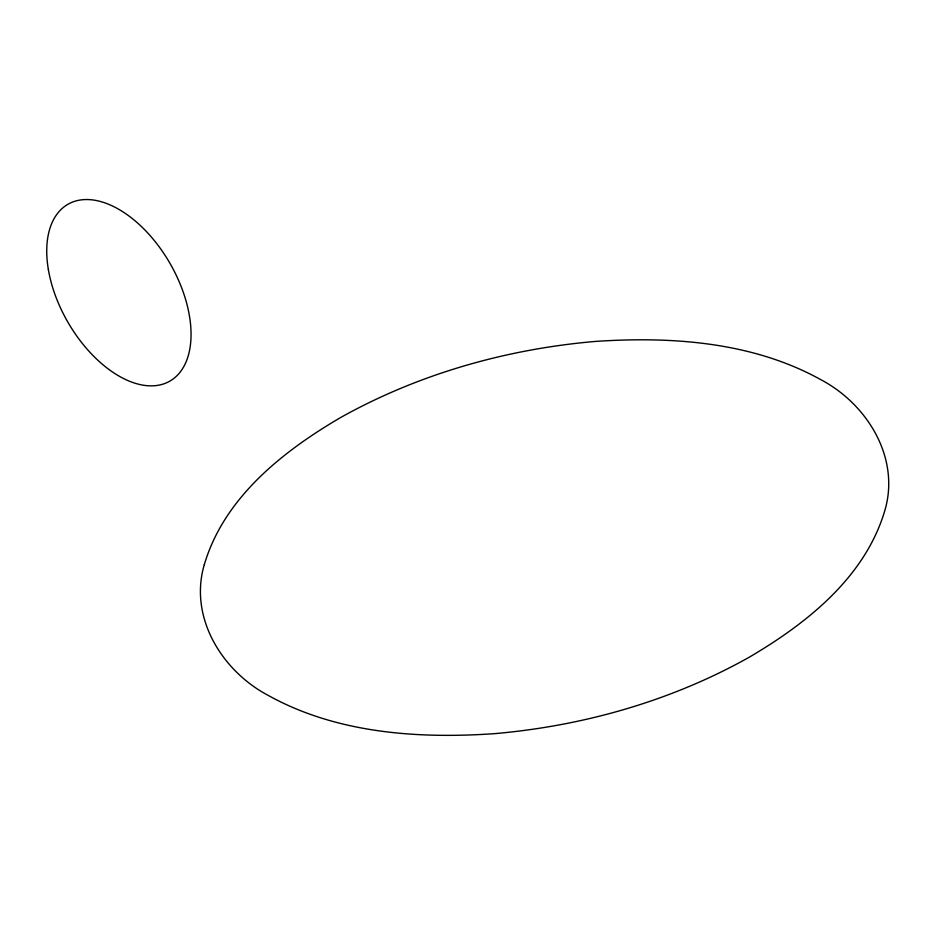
<?xml version="1.0" encoding="UTF-8"?>
<svg xmlns="http://www.w3.org/2000/svg" width="935" height="935" viewBox="0 0 935 935"><rect width="100%" height="100%" fill="white"/><g stroke="black" fill="none" stroke-linecap="round" stroke-linejoin="round"><path stroke-width="1.4" d="M204.309 564.611C188.706 617.31 221.992 671.026 268.17 695.383C336.46 733.309 417.466 738.884 493.949 733.706C583.078 726.004 671.201 701.04 749.379 657.141C806.999 623.248 865.132 577.222 884.837 510.533C900.44 457.846 867.166 404.119 820.977 379.762C752.698 341.848 671.692 336.273 595.209 341.439C506.069 349.141 417.957 374.105 339.779 418.003C282.148 451.897 224.014 497.923 204.309 564.611M48.34 269.444A102.055 58.917 60 0 0 167.283 382.45A102.055 58.917 60 0 0 141.056 226.2A102.055 58.917 60 0 0 48.34 269.444"/></g></svg>
